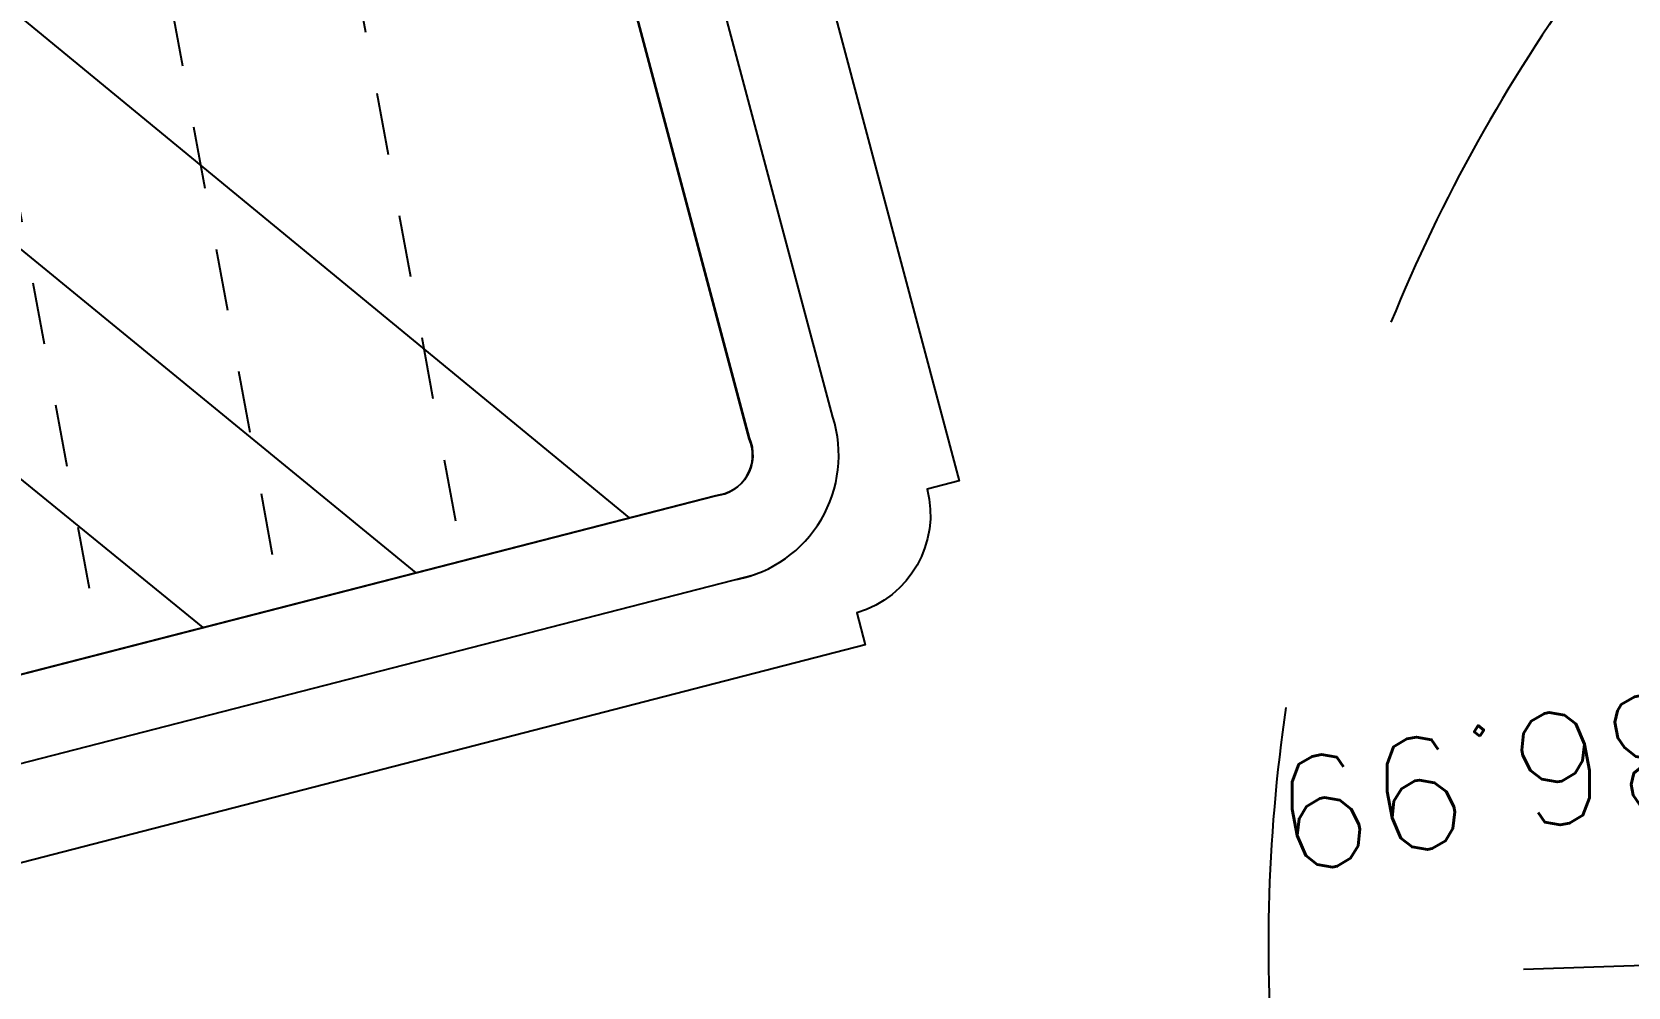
# Model space of a CAD drawing. Extents: x -2313930 to 3286427, y -3858277 to 2572692.
# Drawn here: x 517576 to 522397, y -293283 to -290399 of the extents above; entities that cross this region are included whole.
import ezdxf
from ezdxf.enums import TextEntityAlignment as Align
from ezdxf.lldxf.tags import DXFTag

# ---------------------------------------------------------------- set-up
doc = ezdxf.new("R2010")
doc.units = 0
doc.layers.add('_GAZELEC-RESERVATION 2', color=132, linetype='Continuous', lineweight=18)
doc.layers.add('Fond topo - P', color=252, linetype='Continuous', lineweight=50)
for name, color, linetype, plot in [('Fond topo - N', 252, 'Continuous', False), ('Fond topo - NCACHE', 252, 'Continuous', False), ('Fond topo - ZCACHE', 252, 'Continuous', False)]:
    doc.layers.add(name, color=color, linetype=linetype, plot=plot)
for name, color, linetype in [('Fond topo - VEG', 252, 'Continuous'), ('Fond topo - Z', 252, 'Continuous'), ('prlm-VRD', 2, 'Continuous'), ('SA - bât E', 252, 'Continuous'), ('SA - béton balayé', 252, 'Continuous'), ('SA - EBC', 252, 'Continuous'), ('SA - platelage bois', 252, 'Continuous')]:
    doc.layers.add(name, color=color, linetype=linetype)
doc.styles.add('SIMPLEX', font='simplex_.ttf', dxfattribs={"height": 1.25})
tags = doc.linetypes.add('CACHE2', pattern=[4.762499928474426, 3.174999952316284, -1.587499976158142]).pattern_tags.tags
tags[6:7] = [DXFTag(74, 4), DXFTag(75, 0), DXFTag(340, '0'), DXFTag(46, 0.0), DXFTag(50, 0.0), DXFTag(44, 0.0), DXFTag(45, 0.0)]
tags[4:5] = [DXFTag(74, 4), DXFTag(75, 0), DXFTag(340, '0'), DXFTag(46, 0.0), DXFTag(50, 0.0), DXFTag(44, 0.0), DXFTag(45, 0.0)]

# ---------------------------------------------------------------- blocks, each defined once
blk = doc.blocks.new('PTOPO')
at = {"layer": 'Fond topo - NCACHE', "style": 'SIMPLEX'}
blk.add_attdef('MAT', text='', height=0.34, dxfattribs=at).set_placement((0.09999999986030161, -0.09999999962747097), align=Align.TOP_LEFT)
at = {"layer": 'Fond topo - ZCACHE', "style": 'SIMPLEX'}
blk.add_attdef('ALT', (0.09999999986030161, 0.09999999962747097), '', height=0.34, dxfattribs=at)
blk = doc.blocks.new('VEG12')
at = {"ltscale": 2}
blk.add_line((0.057557527, -0.01766878999999999), (0.411943876, -0.08413611500000001), dxfattribs=at)
for start, end in [(339.2307689837768, 353.0769230207937), (311.5384620067885, 325.3846150013246)]:
    blk.add_arc((0, 0), 0.496982058, start, end, dxfattribs=at)
blk = doc.blocks.new('A$C1F970F0F')
at = {"layer": 'SA - béton balayé'}
h = blk.add_hatch(dxfattribs=at)
h.set_pattern_fill('BETON_BALAYE', color=256, scale=49.99999999999999, angle=-10.72360141139323, style=0, pattern_type=2)
h.set_pattern_definition([(349.2763985886067, (-277130161.1279894, -473864756.7787022), (117.3825536141096, 28.65896207176165), [749.9999999999999, -99.99999999999999, 250, -49.99999999999999]), (349.2763985886067, (-277130091.1375459, -473864744.5890418), (-36.75306622226226, 74.64222748057564), [150, -16.5, 299.9999999999999, -37.49999999999999]), (349.2763985886067, (-277130128.6565508, -473864719.6726964), (261.6928111209335, -15.46358973923611), [399.9999999999999, -69.99999999999999, 200, -49.99999999999999])])
edge = h.paths.add_edge_path()
edge.add_line((4573.130290087724, 3163.502218191653), (4572.587388874553, 3138.551197714189))
edge.add_line((4572.587388874553, 3138.551197714189), (4335.959790310385, 3161.627618007976))
edge.add_line((4335.959790310386, 3161.627618007976), (4101.711702543556, 3216.883656783785))
edge.add_line((4101.711702543555, 3216.883656783785), (3794.121073818753, 3350.614405995801))
edge.add_line((3794.121073818752, 3350.614405995801), (3488.001073872328, 3650.057357819608))
edge.add_line((3488.001073872328, 3650.057357819608), (3439.443776489608, 3561.741255544226))
edge.add_line((3439.443776489609, 3561.741255544226), (3263.06660252163, 3715.505841009586))
edge.add_line((3263.06660252163, 3715.505841009587), (3382.031087821121, 3851.965219138008))
edge.add_arc((3273.82032922416, 3950.53184195427), 146.372632037321, 317.6703507273745, 373.4087672985062)
edge.add_line((3416.202902650932, 3984.475180091787), (3274.535089319977, 4543.10055028774))
edge.add_line((3274.535089319977, 4543.100550287741), (4114.862525458211, 4759.238307391579))
edge.add_line((4114.862525458211, 4759.238307391578), (4195.880464718542, 4448.19375310233))
edge.add_arc((5350.090997825002, 4851.219383762675), 1222.551272422988, 199.2481093145573, 237.5753866648528)
edge.add_line((4694.571897263747, 3819.266709212514), (4745.451040933751, 3782.601481191716))
edge.add_line((4745.451040933751, 3782.601481191716), (4573.130290087724, 3163.502218191653))
at = {"layer": 'SA - EBC'}
h = blk.add_hatch(dxfattribs=at)
h.set_pattern_fill('_USER', color=256, scale=74.99999999999999, angle=-325.7236014113932, style=0, pattern_type=0)
h.set_pattern_definition([(34.27639858860678, (-277130161.1279894, -473864756.7787022), (-42.238928459823, 61.97477650275113), [])])
edge = h.paths.add_edge_path()
edge.add_line((5801.470568619522, -3162.013069131843), (4083.559282644929, -3271.123614088357))
edge.add_line((4083.559282644929, -3271.123614088356), (4014.481307725509, -3717.332461968055))
edge.add_line((4014.48130772551, -3717.332461968055), (3135.517961824245, -3810.19300101904))
edge.add_line((3135.517961824245, -3810.19300101904), (2274.245008604417, -3693.648081323564))
edge.add_line((2274.245008604417, -3693.648081323564), (1554.636776175834, -3420.099318784944))
edge.add_arc((2508.775769578408, -2315.674454232369), 1459.498372788833, 157.1868533427094, 229.1754823893534, ccw=False)
edge.add_arc((1966.013830892235, -2087.371785851423), 870.6752834691503, 94.3015183869224, 157.1868533106914, ccw=False)
edge.add_line((1900.708697991695, -1219.149067345796), (2859.239020416566, -1223.495634912559))
edge.add_arc((3100.860739749298, 1265.329539486049), 2500.526305395239, 264.4549516394795, 302.9422754293212)
edge.add_arc((4209.331858878893, -445.3369775435177), 462.1229708170858, 302.9422754305585, 376.8336969250394)
edge.add_arc((2214.122706379954, -1049.006753214115), 2546.655714682971, 16.8336969158998, 38.14703645440247)
edge.add_arc((3041.32627014761, -399.2990096244524), 1494.806919462396, 38.14703657403813, 72.97328584086019)
edge.add_line((3479.031970107599, 1029.988031775616), (2182.437305702805, 1414.38613606858))
edge.add_line((2182.437305702805, 1414.38613606858), (1056.590900019184, 1822.819186472099))
edge.add_arc((1766.412018482452, 3779.442320525911), 2081.398594438606, 212.7495497786225, 250.0603089288685, ccw=False)
edge.add_line((15.86575126143373, 2653.472571668582), (-104.0907319930869, 3091.26353710603))
edge.add_line((-104.0907319930869, 3091.26353710603), (-169.6986146466322, 3639.54836895815))
edge.add_line((-169.6986146466322, 3639.548368958149), (-35.58090533515337, 6158.014854826562))
edge.add_arc((-194.3533792400212, 7143.826589584332), 998.5156357593988, 279.1493507374978, 373.962283499627)
edge.add_arc((2392.201579171132, 7786.918955579627), 1666.786287877102, 172.6269749467245, 193.9622835974407, ccw=False)
edge.add_arc((-45.50651600643437, 8102.354993671941), 791.2455775503726, -7.373025019439765, 16.43829965925021)
edge.add_line((713.3969204091394, 8326.263765657093), (486.7428317772967, 9142.81155059313))
edge.add_line((486.7428317772967, 9142.811550593131), (1338.845530021721, 9564.23852196786))
edge.add_line((1338.845530021721, 9564.23852196786), (1632.623584095551, 8945.24637913095))
edge.add_line((1632.623584095551, 8945.246379130947), (1394.029444699765, 8829.874494032001))
edge.add_line((1394.029444699765, 8829.874494032001), (1731.997733793977, 8131.230781666551))
edge.add_arc((1233.216649704336, 7889.945865525577), 554.0766919865823, -19.640967550384175, 25.815335324856676, ccw=False)
edge.add_line((1755.055695752756, 7703.706797235046), (1558.214479468655, 6807.520788570679))
edge.add_line((1558.214479468655, 6807.52078857068), (1570.021725572625, 6609.158708993335))
edge.add_line((1570.021725572625, 6609.158708993335), (1852.913141606868, 5734.125706863067))
edge.add_line((1852.913141606869, 5734.125706863067), (2726.748207475315, 4020.986816292172))
edge.add_line((2726.748207475315, 4020.986816292172), (3802.352916265851, 4004.947770972833))
edge.add_arc((8355.58168857983, 5950.706307988518), 4951.552134169374, 203.138762427905, 230.8301436200186)
edge.add_arc((13583.66465597079, 12367.85935474512), 13228.79229856088, 230.8301435441083, 233.1638398044412)
edge.add_line((5652.622255943647, 1780.153648245416), (4998.697813068342, 1820.441475819727))
edge.add_line((4998.697813068342, 1820.441475819727), (4863.841220233488, 767.0816613875431))
edge.add_line((4863.841220233488, 767.0816613875434), (5595.355488733695, 631.185878681516))
edge.add_line((5595.355488733695, 631.1858786815158), (5852.747939948536, -2020.707044821664))
edge.add_line((5852.747939948536, -2020.707044821665), (5881.394298709887, -2966.563612924887))
edge.add_line((5881.394298709887, -2966.563612924887), (5801.470568619523, -3162.013069131842))
at = {"layer": 'SA - platelage bois'}
h = blk.add_hatch(dxfattribs=at)
h.set_pattern_fill('PASSERELLE', color=256, scale=150, angle=-79.57359988551433, style=0, pattern_type=2)
h.set_pattern_definition([(280.4264001144857, (-277130161.1279894, -473864756.7787022), (55.32121061969438, 10.17969329456503), []), (280.4264001144857, (-277130142.6875859, -473864753.3854711), (55.32121061969438, 10.17969329456503), [18.75, -18.75]), (280.4264001144857, (-277130124.2471823, -473864749.99224), (55.32121061969438, 10.17969329456503), [18.75, -18.75])])
edge = h.paths.add_edge_path()
edge.add_line((4396.12091621495, 5192.790952095364), (4475.785660668252, 4893.738884321928))
edge.add_arc((4464.572970140529, 4888.593907533358), 12.33674248030674, -85.13173203742667, 24.648166155817876, ccw=False)
edge.add_line((4465.619929094048, 4876.301670471899), (3997.023969093234, 4755.775699933901))
edge.add_line((3997.023969093234, 4755.775699933901), (3916.589438228415, 5070.067944644059))
at = {"layer": 'SA - bât E', "ltscale": 2.539999961853027}
for p, q in [((4501.136486548937, 4900.007153505339), (4421.324442818603, 5199.24110751543)), ((3162.428376424527, 4514.265964657863), (4477.631829074864, 4852.544964174122))]:
    blk.add_line(p, q, dxfattribs=at)
at = {"layer": 'SA - bât E', "linetype": 'CACHE2', "ltscale": 0.4000000059604645, "elevation": 9.999999999999998e-08, "flags": 128}
blk.add_lwpolyline([(4452.334892019418, 5207.177386559537), (4456.106376456162, 5193.019677964793), (4539.290898113497, 4880.754781177904), (4529.606117787474, 4878.263791849953, -0.4042738193929284), (4508.401338944957, 4840.936919406146), (4510.89232816719, 4831.252139147537), (3136.051164681259, 4476.293386931019), (3134.448397641478, 4486.335895975069, -0.42298222584704), (3096.752414570803, 4508.238948616269), (3085.881970612184, 4505.442998953775), (3061.562964121085, 4599.99347727136), (3084.998062750949, 4606.970013221125), (3026.395763403571, 4842.247144597938)], format="xyb", dxfattribs=at)
at = {"layer": 'SA - bât E', "ltscale": 2.539999961853027, "elevation": 9.999999999999998e-08, "flags": 128}
for points in [[(3063.271064738649, 4851.684372623134), (3130.274189216812, 4582.679519203951), (3139.216840286588, 4546.776469265921, 0.3229348678541993), (3156.427761419925, 4539.568813152249), (4465.619929094048, 4876.301670471899, 0.5150943750322462), (4475.848518965119, 4893.502921455572), (4396.12091621495, 5192.790952095364)], [(4472.126110222575, 4851.006125200479, 0.4456309210350274), (4501.136486548937, 4900.007153505339)]]:
    blk.add_lwpolyline(points, format="xyb", dxfattribs=at)
at = {"layer": 'SA - platelage bois', "elevation": 9.999999999999998e-08, "flags": 128}
blk.add_lwpolyline([(4396.12091621495, 5192.790952095364), (4475.785660668252, 4893.738884321928, -0.5193470326520092), (4465.619929094048, 4876.301670471899), (3997.023969093234, 4755.775699933901), (3916.589438228415, 5070.067944644059)], format="xyb", dxfattribs=at)
at = {"layer": 'Fond topo - P', "ltscale": 2}
ref = blk.add_blockref('PTOPO', (4719.428861098501, 4765.011210311204), dxfattribs=dict(at, xscale=99.99999999999999, yscale=99.99999999999999, zscale=99.99999999999999, rotation=10.47515377237185))
ref.add_attrib('MAT', '1', (4744.877438181296, 4697.300528983106), dxfattribs={"layer": 'Fond topo - N', "color": 0, "ltscale": 2, "height": 20, "rotation": 289.9677560362933, "style": 'SIMPLEX'})
ref.add_attrib('ALT', '186.99', (4789.122509385952, 4824.086658259973), dxfattribs={"layer": 'Fond topo - Z', "color": 0, "ltscale": 2, "height": 33.99999999999999, "rotation": 190.4751537818381, "style": 'SIMPLEX'})
at = {"layer": 'Fond topo - VEG', "ltscale": 2, "xscale": 1006.399999999999, "yscale": 1006.399999999999, "zscale": 99.99999999999997, "rotation": 192.432705982593}
blk.add_blockref('VEG12', (5132.815866062752, 4739.825591182751), dxfattribs=at)

msp = doc.modelspace()

# ---------------------------------------------------------------- linework, layer by layer
at = {"layer": '_GAZELEC-RESERVATION 2'}
msp.add_circle((486248.4803309143, -227485.9628347494), 2800178.148749841, dxfattribs=at)

# ---------------------------------------------------------------- block references
at = {"layer": 'prlm-VRD', "xscale": 10, "yscale": 10, "zscale": 10}
msp.add_blockref('A$C1F970F0F', (474984.297679401, -340562.691042779), dxfattribs=at)

doc.saveas('drawing.dxf')
